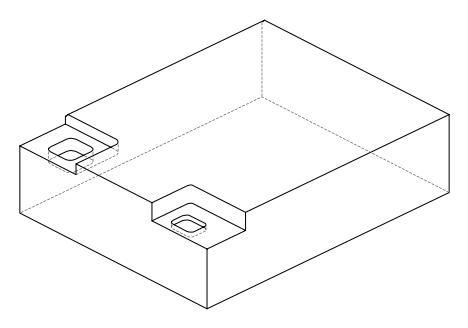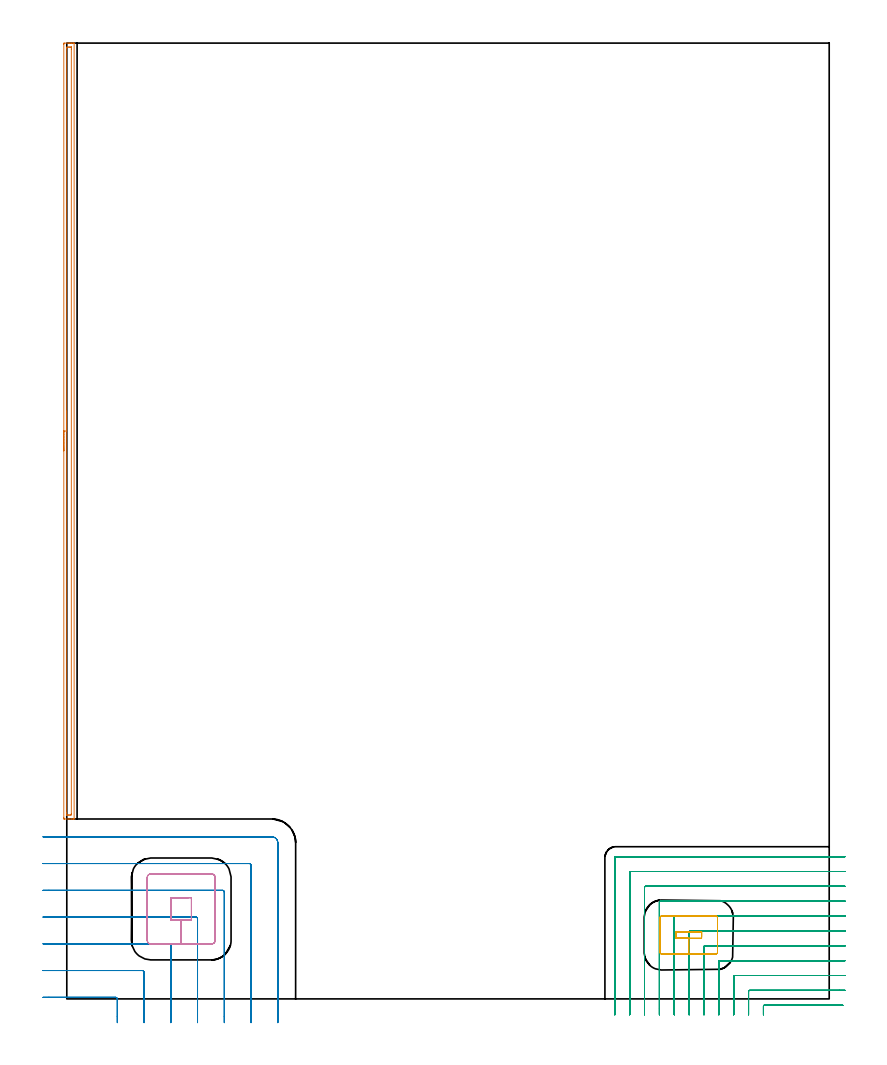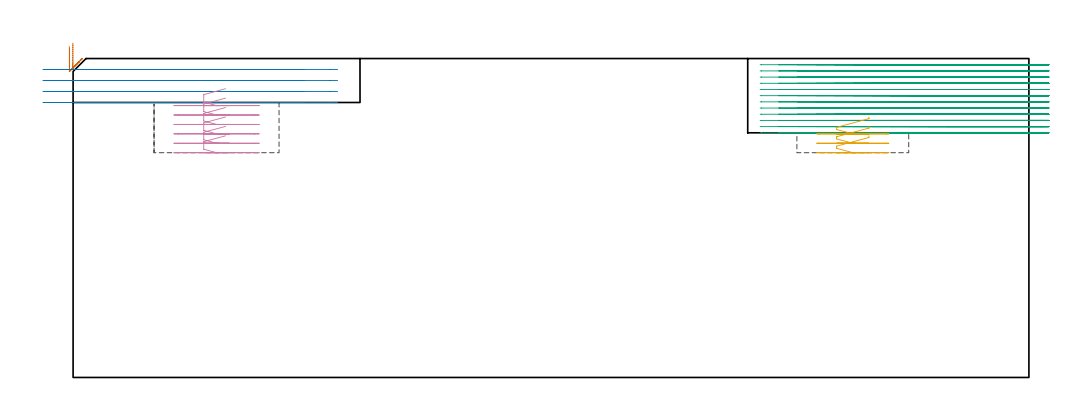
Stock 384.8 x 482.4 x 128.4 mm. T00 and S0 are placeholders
(PLAN: 5 operations, 3 tool changes, 53.9 min)
(1 AREA_MILL | FG_CHAMFER_SURFACE | UGT0205_001 | 6.45 min | 5337 mm3)
(2 MILL_CORNER_NOTCH_RECTANGULAR | CORNER_NOTCH_RECTANGULAR | UGT0201_100 | Follow Part, ap 4.5, ae 75% | 8.04 min | 185043 mm3)
(3 MILL_CORNER_NOTCH_RECTANGULAR_1 | CORNER_NOTCH_RECTANGULAR_1 | NXT0201_013 | Follow Part, ap 2.5, ae 75% | 35.32 min | 259780 mm3)
(4 MILL_RECTANGULAR_POCKET | POCKET_RECTANGULAR_STRAIGHT | UGT0201_010 | Follow Part, ap 4, ae 75% | 2.96 min | 50551 mm3)
(5 MILL_RECTANGULAR_POCKET_1 | POCKET_RECTANGULAR_STRAIGHT_1 | UGT0201_010 | Follow Part, ap 4, ae 75% | 1.15 min | 12157 mm3)
(TOOL UGT0205_001 | Chamfer Mill 20 x 3 x 45 deg. | D20 FL50 Z2)
(TOOL UGT0201_100 | End Mill 18 mm | D18 FL22 Z2)
(TOOL NXT0201_013 | ENDMILL 10mm | D10 FL30 Z4)
(TOOL UGT0201_010 | End Mill 16 mm | D16 FL22 Z2)
(OP 1 AREA_MILL)
G17 G21 G94 G90
T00 M6
G54
G17 G0 G90 X-1.5 Y276.6 S1061 M3
G43 Z138.4 H0
Z133.2
G94 G1 Y276.638 Z132.328 F250.
Y276.752 Z131.464
Y276.941 Z130.612
Y277.203 Z129.78
Y277.537 Z128.974
Y277.94 Z128.2
Y278.408 Z127.464
Y278.94 Z126.772
Y279.529 Z126.129
Y280.172 Z125.54
Y280.864 Z125.008
Y281.6 Z124.54
Y282.374 Z124.137
Y283.18 Z123.803
Y284.012 Z123.541
Y284.863 Z123.352
Y285.728 Z123.238
Y286.6 Z123.2
X-1.499 Y481.783 Z123.201
X-1.496 Y482.191 Z123.202
X-1.492 Y482.39 Z123.205
X-1.095 Y482.4 Z123.601
X0.661 Z125.355
X1.204 Z125.901
X1.539 Z126.235
X2.082 Z126.778
X2.417 Z127.112
X3.087 Z127.787
X3.391 Z128.091
X3.547 Y482.398 Z128.24
X3.697 Y482.39 Z128.388
X3.7 Y482.229 Z128.4
Y90.97
X3.698 Y90.81 Z128.388
X3.547 Y90.802 Z128.24
X3.391 Y90.8 Z128.091
X3.087 Z127.787
X2.417 Z127.112
X1.204 Z125.901
X0.661 Z125.355
X-1.095 Y90.801 Z123.601
X-1.321 Y90.804 Z123.375
X-1.492 Y90.81 Z123.205
X-1.496 Y91.009 Z123.201
X-1.499 Y91.417
X-1.5 Y286.6 Z123.2
X-0.086 Z124.614
X-0.085 Y479.862 Z124.615
X-0.084 Y479.996 Z124.616
X-0.079 Y480.367 Z124.621
X0.273 Y480.391 Z124.973
X0.661 Y480.397 Z125.361
X1.142 Y480.4 Z125.842
X1.539 Z126.239
X2.021 Z126.721
X2.21 Y480.398 Z126.91
X2.241 Y480.395 Z126.941
X2.271 Y480.391 Z126.971
X2.279 Y480.353 Z126.979
X2.284 Y480.132 Z126.984
X2.285 Y479.996 Z126.985
X2.286 Y479.237 Z126.986
X2.285 Y93.338 Z126.985
X2.284 Y93.204 Z126.984
X2.279 Y92.833 Z126.979
X1.927 Y92.809 Z126.627
X1.539 Y92.803 Z126.239
X1.058 Y92.8 Z125.758
X0.661 Z125.361
X0.179 Z124.879
X-0.01 Y92.802 Z124.69
X-0.042 Y92.805 Z124.658
X-0.071 Y92.809 Z124.629
X-0.079 Y92.847 Z124.621
X-0.084 Y93.068 Z124.616
X-0.085 Y93.204 Z124.615
X-0.086 Y93.963 Z124.614
Y286.6
Y287.472 Z124.652
Y288.336 Z124.766
Y289.188 Z124.955
Y290.02 Z125.217
Y290.826 Z125.551
Y291.6 Z125.954
Y292.336 Z126.423
Y293.028 Z126.954
Y293.671 Z127.543
Y294.26 Z128.186
Y294.791 Z128.878
Y295.26 Z129.614
Y295.663 Z130.388
Y295.997 Z131.194
Y296.259 Z132.026
Y296.448 Z132.878
Y296.562 Z133.743
Y296.6 Z134.614
G0 Z138.4
M5
M2
(OP 2 MILL_CORNER_NOTCH_RECTANGULAR)
G17 G21 G94 G90
T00 M6
G54
G17 G0 G90 X25.5 Y-12. S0 M3
G43 Z138.4 H0
Z123.975
G94 G1 Y-9. F250.
Y-0.093 F500.
G3 X24.607 Y0.8 R0.9
G1 X-9.
X-12. F250.
G0 Z138.4
X39. Y-12.
Z123.975
G1 Y-9.
Y13.406 F500.
G3 X38.106 Y14.3 R0.9
G1 X-9.
X-12. F250.
G0 Z138.4
X52.5 Y-12.
Z123.975
G1 Y-9.
Y26.906 F500.
G3 X51.606 Y27.8 R0.9
G1 X-9.
X-12. F250.
G0 Z138.4
X66. Y-12.
Z123.975
G1 Y-9.
Y40.406 F500.
G3 X65.106 Y41.3 R0.9
G1 X-9.
X-12. F250.
G0 Z138.4
X79.5 Y-12.
Z123.975
G1 Y-9.
Y53.905 F500.
G3 X78.605 Y54.8 R0.9
G1 X-9.
X-12. F250.
G0 Z138.4
X93. Y-12.
Z123.975
G1 Y-9.
Y67.405 F500.
G3 X92.105 Y68.3 R0.9
G1 X-9.
X-12. F250.
G0 Z138.4
X106.5 Y-12.
Z123.975
G1 Y-9.
Y78.8 F500.
G3 X103.5 Y81.8 R3.
G1 X-9.
X-12. F250.
G0 Z138.4
X25.5 Y-12.
Z119.55
G1 Y-9.
Y-0.093 F500.
G3 X24.607 Y0.8 R0.9
G1 X-9.
X-12. F250.
G0 Z138.4
X39. Y-12.
Z119.55
G1 Y-9.
Y13.406 F500.
G3 X38.106 Y14.3 R0.9
G1 X-9.
X-12. F250.
G0 Z138.4
X52.5 Y-12.
Z119.55
G1 Y-9.
Y26.906 F500.
G3 X51.606 Y27.8 R0.9
G1 X-9.
X-12. F250.
G0 Z138.4
X66. Y-12.
Z119.55
G1 Y-9.
Y40.406 F500.
G3 X65.106 Y41.3 R0.9
G1 X-9.
X-12. F250.
G0 Z138.4
X79.5 Y-12.
Z119.55
G1 Y-9.
Y53.905 F500.
G3 X78.605 Y54.8 R0.9
G1 X-9.
X-12. F250.
G0 Z138.4
X93. Y-12.
Z119.55
G1 Y-9.
Y67.405 F500.
G3 X92.105 Y68.3 R0.9
G1 X-9.
X-12. F250.
G0 Z138.4
X106.5 Y-12.
Z119.55
G1 Y-9.
Y78.8 F500.
G3 X103.5 Y81.8 R3.
G1 X-9.
X-12. F250.
G0 Z138.4
X25.5 Y-12.
Z115.125
G1 Y-9.
Y-0.093 F500.
G3 X24.607 Y0.8 R0.9
G1 X-9.
X-12. F250.
G0 Z138.4
X39. Y-12.
Z115.125
G1 Y-9.
Y13.406 F500.
G3 X38.106 Y14.3 R0.9
G1 X-9.
X-12. F250.
G0 Z138.4
X52.5 Y-12.
Z115.125
G1 Y-9.
Y26.906 F500.
G3 X51.606 Y27.8 R0.9
G1 X-9.
X-12. F250.
G0 Z138.4
X66. Y-12.
Z115.125
G1 Y-9.
Y40.406 F500.
G3 X65.106 Y41.3 R0.9
G1 X-9.
X-12. F250.
G0 Z138.4
X79.5 Y-12.
Z115.125
G1 Y-9.
Y53.905 F500.
G3 X78.605 Y54.8 R0.9
G1 X-9.
X-12. F250.
G0 Z138.4
X93. Y-12.
Z115.125
G1 Y-9.
Y67.405 F500.
G3 X92.105 Y68.3 R0.9
G1 X-9.
X-12. F250.
G0 Z138.4
X106.5 Y-12.
Z115.125
G1 Y-9.
Y78.8 F500.
G3 X103.5 Y81.8 R3.
G1 X-9.
X-12. F250.
G0 Z138.4
X25.5 Y-12.
Z110.7
G1 Y-9.
Y-0.093 F500.
G3 X24.607 Y0.8 R0.9
G1 X-9.
X-12. F250.
G0 Z138.4
X39. Y-12.
Z110.7
G1 Y-9.
Y13.406 F500.
G3 X38.106 Y14.3 R0.9
G1 X-9.
X-12. F250.
G0 Z138.4
X52.5 Y-12.
Z110.7
G1 Y-9.
Y26.906 F500.
G3 X51.606 Y27.8 R0.9
G1 X-9.
X-12. F250.
G0 Z138.4
X66. Y-12.
Z110.7
G1 Y-9.
Y40.406 F500.
G3 X65.106 Y41.3 R0.9
G1 X-9.
X-12. F250.
G0 Z138.4
X79.5 Y-12.
Z110.7
G1 Y-9.
Y53.905 F500.
G3 X78.605 Y54.8 R0.9
G1 X-9.
X-12. F250.
G0 Z138.4
X93. Y-12.
Z110.7
G1 Y-9.
Y67.405 F500.
G3 X92.105 Y68.3 R0.9
G1 X-9.
X-12. F250.
G0 Z138.4
X106.5 Y-12.
Z110.7
G1 Y-9.
Y78.8 F500.
G3 X103.5 Y81.8 R3.
G1 X-9.
X-12. F250.
G0 Z138.4
M5
M2
(OP 3 MILL_CORNER_NOTCH_RECTANGULAR_1)
G17 G21 G94 G90
T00 M6
G54
G17 G0 G90 X391.642 Y-3.2 S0 M3
G43 Z138.4 H0
Z125.908
G94 G1 X388.642 F250.
X352.094 F500.
G3 X351.6 Y-3.694 R0.5
G1 Y-5.
Y-8. F250.
G0 Z138.4
X392.8 Y4.3
Z125.908
G1 X389.8
X344.595 F500.
G3 X344.1 Y3.805 R0.5
G1 Y-5.
Y-8. F250.
G0 Z138.4
X392.8 Y11.8
Z125.908
G1 X389.8
X337.095 F500.
G3 X336.6 Y11.305 R0.5
G1 Y-5.
Y-8. F250.
G0 Z138.4
X392.8 Y19.3
Z125.908
G1 X389.8
X329.595 F500.
G3 X329.1 Y18.805 R0.5
G1 Y-5.
Y-8. F250.
G0 Z138.4
X392.8 Y26.8
Z125.908
G1 X389.8
X322.095 F500.
G3 X321.6 Y26.305 R0.5
G1 Y-5.
Y-8. F250.
G0 Z138.4
X392.8 Y34.3
Z125.908
G1 X389.8
X314.595 F500.
G3 X314.1 Y33.805 R0.5
G1 Y-5.
Y-8. F250.
G0 Z138.4
X392.8 Y41.8
Z125.908
G1 X389.8
X307.096 F500.
G3 X306.6 Y41.304 R0.5
G1 Y-5.
Y-8. F250.
G0 Z138.4
X392.8 Y49.3
Z125.908
G1 X389.8
X299.596 F500.
G3 X299.1 Y48.804 R0.5
G1 Y-5.
Y-8. F250.
G0 Z138.4
X392.8 Y56.8
Z125.908
G1 X389.8
X292.096 F500.
G3 X291.6 Y56.304 R0.5
G1 Y-5.
Y-8. F250.
G0 Z138.4
X392.8 Y64.3
Z125.908
G1 X389.8
X284.596 F500.
G3 X284.1 Y63.804 R0.5
G1 Y-5.
Y-8. F250.
G0 Z138.4
X392.8 Y71.8
Z125.908
G1 X389.8
X277.096 F500.
G3 X276.6 Y71.304 R0.5
G1 Y-5.
Y-8. F250.
G0 Z138.4
X391.642 Y-3.2
Z123.417
G1 X388.642
X352.094 F500.
G3 X351.6 Y-3.694 R0.5
G1 Y-5.
Y-8. F250.
G0 Z138.4
X392.8 Y4.3
Z123.417
G1 X389.8
X344.595 F500.
G3 X344.1 Y3.805 R0.5
G1 Y-5.
Y-8. F250.
G0 Z138.4
X392.8 Y11.8
Z123.417
G1 X389.8
X337.095 F500.
G3 X336.6 Y11.305 R0.5
G1 Y-5.
Y-8. F250.
G0 Z138.4
X392.8 Y19.3
Z123.417
G1 X389.8
X329.595 F500.
G3 X329.1 Y18.805 R0.5
G1 Y-5.
Y-8. F250.
G0 Z138.4
X392.8 Y26.8
Z123.417
G1 X389.8
X322.095 F500.
G3 X321.6 Y26.305 R0.5
G1 Y-5.
Y-8. F250.
G0 Z138.4
X392.8 Y34.3
Z123.417
G1 X389.8
X314.596 F500.
G3 X314.1 Y33.805 R0.5
G1 Y-5.
Y-8. F250.
G0 Z138.4
X392.8 Y41.8
Z123.417
G1 X389.8
X307.096 F500.
G3 X306.6 Y41.304 R0.5
G1 Y-5.
Y-8. F250.
G0 Z138.4
X392.8 Y49.3
Z123.417
G1 X389.8
X299.596 F500.
G3 X299.1 Y48.804 R0.5
G1 Y-5.
Y-8. F250.
G0 Z138.4
X392.8 Y56.8
Z123.417
G1 X389.8
X292.096 F500.
G3 X291.6 Y56.304 R0.5
G1 Y-5.
Y-8. F250.
G0 Z138.4
X392.8 Y64.3
Z123.417
G1 X389.8
X284.596 F500.
G3 X284.1 Y63.804 R0.5
G1 Y-5.
Y-8. F250.
G0 Z138.4
X392.8 Y71.8
Z123.417
G1 X389.8
X277.096 F500.
G3 X276.6 Y71.304 R0.5
G1 Y-5.
Y-8. F250.
G0 Z138.4
X391.642 Y-3.2
Z120.925
G1 X388.642
X352.094 F500.
G3 X351.6 Y-3.694 R0.5
G1 Y-5.
Y-8. F250.
G0 Z138.4
X392.8 Y4.3
Z120.925
G1 X389.8
X344.595 F500.
G3 X344.1 Y3.805 R0.5
G1 Y-5.
Y-8. F250.
G0 Z138.4
X392.8 Y11.8
Z120.925
G1 X389.8
X337.095 F500.
G3 X336.6 Y11.305 R0.5
G1 Y-5.
Y-8. F250.
G0 Z138.4
X392.8 Y19.3
Z120.925
G1 X389.8
X329.595 F500.
G3 X329.1 Y18.805 R0.5
G1 Y-5.
Y-8. F250.
G0 Z138.4
X392.8 Y26.8
Z120.925
G1 X389.8
X322.095 F500.
G3 X321.6 Y26.305 R0.5
G1 Y-5.
Y-8. F250.
G0 Z138.4
X392.8 Y34.3
Z120.925
G1 X389.8
X314.596 F500.
G3 X314.1 Y33.804 R0.5
G1 Y-5.
Y-8. F250.
G0 Z138.4
X392.8 Y41.8
Z120.925
G1 X389.8
X307.096 F500.
G3 X306.6 Y41.304 R0.5
G1 Y-5.
Y-8. F250.
G0 Z138.4
X392.8 Y49.3
Z120.925
G1 X389.8
X299.596 F500.
G3 X299.1 Y48.804 R0.5
G1 Y-5.
Y-8. F250.
G0 Z138.4
X392.8 Y56.8
Z120.925
G1 X389.8
X292.096 F500.
G3 X291.6 Y56.304 R0.5
G1 Y-5.
Y-8. F250.
G0 Z138.4
X392.8 Y64.3
Z120.925
G1 X389.8
X284.596 F500.
G3 X284.1 Y63.804 R0.5
G1 Y-5.
Y-8. F250.
G0 Z138.4
X392.8 Y71.8
Z120.925
G1 X389.8
X277.096 F500.
G3 X276.6 Y71.304 R0.5
G1 Y-5.
Y-8. F250.
G0 Z138.4
X391.642 Y-3.2
Z118.433
G1 X388.642
X352.094 F500.
G3 X351.6 Y-3.694 R0.5
G1 Y-5.
Y-8. F250.
G0 Z138.4
X392.8 Y4.3
Z118.433
G1 X389.8
X344.595 F500.
G3 X344.1 Y3.805 R0.5
G1 Y-5.
Y-8. F250.
G0 Z138.4
X392.8 Y11.8
Z118.433
G1 X389.8
X337.095 F500.
G3 X336.6 Y11.305 R0.5
G1 Y-5.
Y-8. F250.
G0 Z138.4
X392.8 Y19.3
Z118.433
G1 X389.8
X329.595 F500.
G3 X329.1 Y18.805 R0.5
G1 Y-5.
Y-8. F250.
G0 Z138.4
X392.8 Y26.8
Z118.433
G1 X389.8
X322.095 F500.
G3 X321.6 Y26.305 R0.5
G1 Y-5.
Y-8. F250.
G0 Z138.4
X392.8 Y34.3
Z118.433
G1 X389.8
X314.596 F500.
G3 X314.1 Y33.804 R0.5
G1 Y-5.
Y-8. F250.
G0 Z138.4
X392.8 Y41.8
Z118.433
G1 X389.8
X307.096 F500.
G3 X306.6 Y41.304 R0.5
G1 Y-5.
Y-8. F250.
G0 Z138.4
X392.8 Y49.3
Z118.433
G1 X389.8
X299.596 F500.
G3 X299.1 Y48.804 R0.5
G1 Y-5.
Y-8. F250.
G0 Z138.4
X392.8 Y56.8
Z118.433
G1 X389.8
X292.096 F500.
G3 X291.6 Y56.304 R0.5
G1 Y-5.
Y-8. F250.
G0 Z138.4
X392.8 Y64.3
Z118.433
G1 X389.8
X284.596 F500.
G3 X284.1 Y63.804 R0.5
G1 Y-5.
Y-8. F250.
G0 Z138.4
X392.8 Y71.8
Z118.433
G1 X389.8
X277.096 F500.
G3 X276.6 Y71.304 R0.5
G1 Y-5.
Y-8. F250.
G0 Z138.4
X391.642 Y-3.2
Z115.942
G1 X388.642
X352.094 F500.
G3 X351.6 Y-3.694 R0.5
G1 Y-5.
Y-8. F250.
G0 Z138.4
X392.8 Y4.3
Z115.942
G1 X389.8
X344.595 F500.
G3 X344.1 Y3.805 R0.5
G1 Y-5.
Y-8. F250.
G0 Z138.4
X392.8 Y11.8
Z115.942
G1 X389.8
X337.095 F500.
G3 X336.6 Y11.305 R0.5
G1 Y-5.
Y-8. F250.
G0 Z138.4
X392.8 Y19.3
Z115.942
G1 X389.8
X329.595 F500.
G3 X329.1 Y18.805 R0.5
G1 Y-5.
Y-8. F250.
G0 Z138.4
X392.8 Y26.8
Z115.942
G1 X389.8
X322.095 F500.
G3 X321.6 Y26.305 R0.5
G1 Y-5.
Y-8. F250.
G0 Z138.4
X392.8 Y34.3
Z115.942
G1 X389.8
X314.596 F500.
G3 X314.1 Y33.804 R0.5
G1 Y-5.
Y-8. F250.
G0 Z138.4
X392.8 Y41.8
Z115.942
G1 X389.8
X307.096 F500.
G3 X306.6 Y41.304 R0.5
G1 Y-5.
Y-8. F250.
G0 Z138.4
X392.8 Y49.3
Z115.942
G1 X389.8
X299.596 F500.
G3 X299.1 Y48.804 R0.5
G1 Y-5.
Y-8. F250.
G0 Z138.4
X392.8 Y56.8
Z115.942
G1 X389.8
X292.096 F500.
G3 X291.6 Y56.304 R0.5
G1 Y-5.
Y-8. F250.
G0 Z138.4
X392.8 Y64.3
Z115.942
G1 X389.8
X284.596 F500.
G3 X284.1 Y63.804 R0.5
G1 Y-5.
Y-8. F250.
G0 Z138.4
X392.8 Y71.8
Z115.942
G1 X389.8
X277.096 F500.
G3 X276.6 Y71.304 R0.5
G1 Y-5.
Y-8. F250.
G0 Z138.4
X391.642 Y-3.2
Z113.45
G1 X388.642
X352.094 F500.
G3 X351.6 Y-3.694 R0.5
G1 Y-5.
Y-8. F250.
G0 Z138.4
X392.8 Y4.3
Z113.45
G1 X389.8
X344.595 F500.
G3 X344.1 Y3.805 R0.5
G1 Y-5.
Y-8. F250.
G0 Z138.4
X392.8 Y11.8
Z113.45
G1 X389.8
X337.095 F500.
G3 X336.6 Y11.305 R0.5
G1 Y-5.
Y-8. F250.
G0 Z138.4
X392.8 Y19.3
Z113.45
G1 X389.8
X329.595 F500.
G3 X329.1 Y18.805 R0.5
G1 Y-5.
Y-8. F250.
G0 Z138.4
X392.8 Y26.8
Z113.45
G1 X389.8
X322.095 F500.
G3 X321.6 Y26.305 R0.5
G1 Y-5.
Y-8. F250.
G0 Z138.4
X392.8 Y34.3
Z113.45
G1 X389.8
X314.596 F500.
G3 X314.1 Y33.804 R0.5
G1 Y-5.
Y-8. F250.
G0 Z138.4
X392.8 Y41.8
Z113.45
G1 X389.8
X307.096 F500.
G3 X306.6 Y41.304 R0.5
G1 Y-5.
Y-8. F250.
G0 Z138.4
X392.8 Y49.3
Z113.45
G1 X389.8
X299.596 F500.
G3 X299.1 Y48.804 R0.5
G1 Y-5.
Y-8. F250.
G0 Z138.4
X392.8 Y56.8
Z113.45
G1 X389.8
X292.096 F500.
G3 X291.6 Y56.304 R0.5
G1 Y-5.
Y-8. F250.
G0 Z138.4
X392.8 Y64.3
Z113.45
G1 X389.8
X284.596 F500.
G3 X284.1 Y63.804 R0.5
G1 Y-5.
Y-8. F250.
G0 Z138.4
X392.8 Y71.8
Z113.45
G1 X389.8
X277.096 F500.
G3 X276.6 Y71.304 R0.5
G1 Y-5.
Y-8. F250.
G0 Z138.4
X391.642 Y-3.2
Z110.958
G1 X388.642
X352.094 F500.
G3 X351.6 Y-3.694 R0.5
G1 Y-5.
Y-8. F250.
G0 Z138.4
X392.8 Y4.3
Z110.958
G1 X389.8
X344.595 F500.
G3 X344.1 Y3.805 R0.5
G1 Y-5.
Y-8. F250.
G0 Z138.4
X392.8 Y11.8
Z110.958
G1 X389.8
X337.095 F500.
G3 X336.6 Y11.305 R0.5
G1 Y-5.
Y-8. F250.
G0 Z138.4
X392.8 Y19.3
Z110.958
G1 X389.8
X329.595 F500.
G3 X329.1 Y18.805 R0.5
G1 Y-5.
Y-8. F250.
G0 Z138.4
X392.8 Y26.8
Z110.958
G1 X389.8
X322.095 F500.
G3 X321.6 Y26.305 R0.5
G1 Y-5.
Y-8. F250.
G0 Z138.4
X392.8 Y34.3
Z110.958
G1 X389.8
X314.596 F500.
G3 X314.1 Y33.804 R0.5
G1 Y-5.
Y-8. F250.
G0 Z138.4
X392.8 Y41.8
Z110.958
G1 X389.8
X307.096 F500.
G3 X306.6 Y41.304 R0.5
G1 Y-5.
Y-8. F250.
G0 Z138.4
X392.8 Y49.3
Z110.958
G1 X389.8
X299.596 F500.
G3 X299.1 Y48.804 R0.5
G1 Y-5.
Y-8. F250.
G0 Z138.4
X392.8 Y56.8
Z110.958
G1 X389.8
X292.096 F500.
G3 X291.6 Y56.304 R0.5
G1 Y-5.
Y-8. F250.
G0 Z138.4
X392.8 Y64.3
Z110.958
G1 X389.8
X284.596 F500.
G3 X284.1 Y63.804 R0.5
G1 Y-5.
Y-8. F250.
G0 Z138.4
X392.8 Y71.8
Z110.958
G1 X389.8
X277.096 F500.
G3 X276.6 Y71.304 R0.5
G1 Y-5.
Y-8. F250.
G0 Z138.4
X391.642 Y-3.2
Z108.467
G1 X388.642
X352.094 F500.
G3 X351.6 Y-3.694 R0.5
G1 Y-5.
Y-8. F250.
G0 Z138.4
X392.8 Y4.3
Z108.467
G1 X389.8
X344.595 F500.
G3 X344.1 Y3.805 R0.5
G1 Y-5.
Y-8. F250.
G0 Z138.4
X392.8 Y11.8
Z108.467
G1 X389.8
X337.095 F500.
G3 X336.6 Y11.305 R0.5
G1 Y-5.
Y-8. F250.
G0 Z138.4
X392.8 Y19.3
Z108.467
G1 X389.8
X329.595 F500.
G3 X329.1 Y18.805 R0.5
G1 Y-5.
Y-8. F250.
G0 Z138.4
X392.8 Y26.8
Z108.467
G1 X389.8
X322.095 F500.
G3 X321.6 Y26.305 R0.5
G1 Y-5.
Y-8. F250.
G0 Z138.4
X392.8 Y34.3
Z108.467
G1 X389.8
X314.595 F500.
G3 X314.1 Y33.805 R0.5
G1 Y-5.
Y-8. F250.
G0 Z138.4
X392.8 Y41.8
Z108.467
G1 X389.8
X307.096 F500.
G3 X306.6 Y41.304 R0.5
G1 Y-5.
Y-8. F250.
G0 Z138.4
X392.8 Y49.3
Z108.467
G1 X389.8
X299.596 F500.
G3 X299.1 Y48.804 R0.5
G1 Y-5.
Y-8. F250.
G0 Z138.4
X392.8 Y56.8
Z108.467
G1 X389.8
X292.096 F500.
G3 X291.6 Y56.304 R0.5
G1 Y-5.
Y-8. F250.
G0 Z138.4
X392.8 Y64.3
Z108.467
G1 X389.8
X284.596 F500.
G3 X284.1 Y63.804 R0.5
G1 Y-5.
Y-8. F250.
G0 Z138.4
X392.8 Y71.8
Z108.467
G1 X389.8
X277.096 F500.
G3 X276.6 Y71.304 R0.5
G1 Y-5.
Y-8. F250.
G0 Z138.4
X391.642 Y-3.2
Z105.975
G1 X388.642
X352.094 F500.
G3 X351.6 Y-3.694 R0.5
G1 Y-5.
Y-8. F250.
G0 Z138.4
X392.8 Y4.3
Z105.975
G1 X389.8
X344.595 F500.
G3 X344.1 Y3.805 R0.5
G1 Y-5.
Y-8. F250.
G0 Z138.4
X392.8 Y11.8
Z105.975
G1 X389.8
X337.095 F500.
G3 X336.6 Y11.305 R0.5
G1 Y-5.
Y-8. F250.
G0 Z138.4
X392.8 Y19.3
Z105.975
G1 X389.8
X329.595 F500.
G3 X329.1 Y18.805 R0.5
G1 Y-5.
Y-8. F250.
G0 Z138.4
X392.8 Y26.8
Z105.975
G1 X389.8
X322.095 F500.
G3 X321.6 Y26.305 R0.5
G1 Y-5.
Y-8. F250.
G0 Z138.4
X392.8 Y34.3
Z105.975
G1 X389.8
X314.595 F500.
G3 X314.1 Y33.805 R0.5
G1 Y-5.
Y-8. F250.
G0 Z138.4
X392.8 Y41.8
Z105.975
G1 X389.8
X307.096 F500.
G3 X306.6 Y41.304 R0.5
G1 Y-5.
Y-8. F250.
G0 Z138.4
X392.8 Y49.3
Z105.975
G1 X389.8
X299.596 F500.
G3 X299.1 Y48.804 R0.5
G1 Y-5.
Y-8. F250.
G0 Z138.4
X392.8 Y56.8
Z105.975
G1 X389.8
X292.096 F500.
G3 X291.6 Y56.304 R0.5
G1 Y-5.
Y-8. F250.
G0 Z138.4
X392.8 Y64.3
Z105.975
G1 X389.8
X284.596 F500.
G3 X284.1 Y63.804 R0.5
G1 Y-5.
Y-8. F250.
G0 Z138.4
X392.8 Y71.8
Z105.975
G1 X389.8
X277.096 F500.
G3 X276.6 Y71.304 R0.5
G1 Y-5.
Y-8. F250.
G0 Z138.4
X391.642 Y-3.2
Z103.483
G1 X388.642
X352.094 F500.
G3 X351.6 Y-3.694 R0.5
G1 Y-5.
Y-8. F250.
G0 Z138.4
X392.8 Y4.3
Z103.483
G1 X389.8
X344.595 F500.
G3 X344.1 Y3.805 R0.5
G1 Y-5.
Y-8. F250.
G0 Z138.4
X392.8 Y11.8
Z103.483
G1 X389.8
X337.095 F500.
G3 X336.6 Y11.305 R0.5
G1 Y-5.
Y-8. F250.
G0 Z138.4
X392.8 Y19.3
Z103.483
G1 X389.8
X329.595 F500.
G3 X329.1 Y18.805 R0.5
G1 Y-5.
Y-8. F250.
G0 Z138.4
X392.8 Y26.8
Z103.483
G1 X389.8
X322.095 F500.
G3 X321.6 Y26.305 R0.5
G1 Y-5.
Y-8. F250.
G0 Z138.4
X392.8 Y34.3
Z103.483
G1 X389.8
X314.595 F500.
G3 X314.1 Y33.805 R0.5
G1 Y-5.
Y-8. F250.
G0 Z138.4
X392.8 Y41.8
Z103.483
G1 X389.8
X307.096 F500.
G3 X306.6 Y41.304 R0.5
G1 Y-5.
Y-8. F250.
G0 Z138.4
X392.8 Y49.3
Z103.483
G1 X389.8
X299.596 F500.
G3 X299.1 Y48.804 R0.5
G1 Y-5.
Y-8. F250.
G0 Z138.4
X392.8 Y56.8
Z103.483
G1 X389.8
X292.096 F500.
G3 X291.6 Y56.304 R0.5
G1 Y-5.
Y-8. F250.
G0 Z138.4
X392.8 Y64.3
Z103.483
G1 X389.8
X284.596 F500.
G3 X284.1 Y63.804 R0.5
G1 Y-5.
Y-8. F250.
G0 Z138.4
X392.8 Y71.8
Z103.483
G1 X389.8
X277.096 F500.
G3 X276.6 Y71.304 R0.5
G1 Y-5.
Y-8. F250.
G0 Z138.4
X391.642 Y-3.2
Z100.992
G1 X388.642
X352.094 F500.
G3 X351.6 Y-3.694 R0.5
G1 Y-5.
Y-8. F250.
G0 Z138.4
X392.8 Y4.3
Z100.992
G1 X389.8
X344.595 F500.
G3 X344.1 Y3.805 R0.5
G1 Y-5.
Y-8. F250.
G0 Z138.4
X392.8 Y11.8
Z100.992
G1 X389.8
X337.095 F500.
G3 X336.6 Y11.305 R0.5
G1 Y-5.
Y-8. F250.
G0 Z138.4
X392.8 Y19.3
Z100.992
G1 X389.8
X329.595 F500.
G3 X329.1 Y18.805 R0.5
G1 Y-5.
Y-8. F250.
G0 Z138.4
X392.8 Y26.8
Z100.992
G1 X389.8
X322.095 F500.
G3 X321.6 Y26.305 R0.5
G1 Y-5.
Y-8. F250.
G0 Z138.4
X392.8 Y34.3
Z100.992
G1 X389.8
X314.595 F500.
G3 X314.1 Y33.805 R0.5
G1 Y-5.
Y-8. F250.
G0 Z138.4
X392.8 Y41.8
Z100.992
G1 X389.8
X307.096 F500.
G3 X306.6 Y41.304 R0.5
G1 Y-5.
Y-8. F250.
G0 Z138.4
X392.8 Y49.3
Z100.992
G1 X389.8
X299.596 F500.
G3 X299.1 Y48.804 R0.5
G1 Y-5.
Y-8. F250.
G0 Z138.4
X392.8 Y56.8
Z100.992
G1 X389.8
X292.096 F500.
G3 X291.6 Y56.304 R0.5
G1 Y-5.
Y-8. F250.
G0 Z138.4
X392.8 Y64.3
Z100.992
G1 X389.8
X284.596 F500.
G3 X284.1 Y63.804 R0.5
G1 Y-5.
Y-8. F250.
G0 Z138.4
X392.8 Y71.8
Z100.992
G1 X389.8
X277.096 F500.
G3 X276.6 Y71.304 R0.5
G1 Y-5.
Y-8. F250.
G0 Z138.4
X391.642 Y-3.2
Z98.5
G1 X388.642
X352.094 F500.
G3 X351.6 Y-3.694 R0.5
G1 Y-5.
Y-8. F250.
G0 Z138.4
X392.8 Y4.3
Z98.5
G1 X389.8
X344.595 F500.
G3 X344.1 Y3.805 R0.5
G1 Y-5.
Y-8. F250.
G0 Z138.4
X392.8 Y11.8
Z98.5
G1 X389.8
X337.095 F500.
G3 X336.6 Y11.305 R0.5
G1 Y-5.
Y-8. F250.
G0 Z138.4
X392.8 Y19.3
Z98.5
G1 X389.8
X329.595 F500.
G3 X329.1 Y18.805 R0.5
G1 Y-5.
Y-8. F250.
G0 Z138.4
X392.8 Y26.8
Z98.5
G1 X389.8
X322.095 F500.
G3 X321.6 Y26.305 R0.5
G1 Y-5.
Y-8. F250.
G0 Z138.4
X392.8 Y34.3
Z98.5
G1 X389.8
X314.595 F500.
G3 X314.1 Y33.805 R0.5
G1 Y-5.
Y-8. F250.
G0 Z138.4
X392.8 Y41.8
Z98.5
G1 X389.8
X307.096 F500.
G3 X306.6 Y41.304 R0.5
G1 Y-5.
Y-8. F250.
G0 Z138.4
X392.8 Y49.3
Z98.5
G1 X389.8
X299.596 F500.
G3 X299.1 Y48.804 R0.5
G1 Y-5.
Y-8. F250.
G0 Z138.4
X392.8 Y56.8
Z98.5
G1 X389.8
X292.096 F500.
G3 X291.6 Y56.304 R0.5
G1 Y-5.
Y-8. F250.
G0 Z138.4
X392.8 Y64.3
Z98.5
G1 X389.8
X284.596 F500.
G3 X284.1 Y63.804 R0.5
G1 Y-5.
Y-8. F250.
G0 Z138.4
X392.8 Y71.8
Z98.5
G1 X389.8
X277.096 F500.
G3 X276.6 Y71.304 R0.5
G1 Y-5.
Y-8. F250.
G0 Z138.4
M5
M2
(OP 4 MILL_RECTANGULAR_POCKET)
G17 G21 G94 G90
T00 M6
G54
G17 G0 G90 X61.391 Y51.1 S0 M3
G43 Z138.4 H0
Z116.24
G94 G1 X52.6 Z113.885 F250.
Y39.7 Z110.83
X57.75 Z109.45
X62.9 F500.
Y51.1
X52.6
Y39.7
X57.75
Y27.7
X73.
G3 X74.9 Y29.6 R1.9
G1 Y61.2
G3 X73. Y63.1 R1.9
G1 X42.5
G3 X40.6 Y61.2 R1.9
G1 Y29.6
G3 X42.5 Y27.7 R1.9
G1 X57.75
X58.75
G0 X61.391 Y51.1 Z112.45
G1 X52.6 Z110.095 F250.
Y39.7 Z107.04
X57.75 Z105.66
X62.9 F500.
Y51.1
X52.6
Y39.7
X57.75
Y27.7
X73.
G3 X74.9 Y29.6 R1.9
G1 Y61.2
G3 X73. Y63.1 R1.9
G1 X42.5
G3 X40.6 Y61.2 R1.9
G1 Y29.6
G3 X42.5 Y27.7 R1.9
G1 X57.75
X58.75
G0 X61.391 Y51.1 Z108.66
G1 X52.6 Z106.305 F250.
Y39.7 Z103.25
X57.75 Z101.87
X62.9 F500.
Y51.1
X52.6
Y39.7
X57.75
Y27.7
X73.
G3 X74.9 Y29.6 R1.9
G1 Y61.2
G3 X73. Y63.1 R1.9
G1 X42.5
G3 X40.6 Y61.2 R1.9
G1 Y29.6
G3 X42.5 Y27.7 R1.9
G1 X57.75
X58.75
G0 X61.391 Y51.1 Z104.87
G1 X52.6 Z102.515 F250.
Y39.7 Z99.46
X57.75 Z98.08
X62.9 F500.
Y51.1
X52.6
Y39.7
X57.75
Y27.7
X73.
G3 X74.9 Y29.6 R1.9
G1 Y61.2
G3 X73. Y63.1 R1.9
G1 X42.5
G3 X40.6 Y61.2 R1.9
G1 Y29.6
G3 X42.5 Y27.7 R1.9
G1 X57.75
X58.75
G0 X61.391 Y51.1 Z101.08
G1 X52.6 Z98.725 F250.
Y39.7 Z95.67
X57.75 Z94.29
X62.9 F500.
Y51.1
X52.6
Y39.7
X57.75
Y27.7
X73.
G3 X74.9 Y29.6 R1.9
G1 Y61.2
G3 X73. Y63.1 R1.9
G1 X42.5
G3 X40.6 Y61.2 R1.9
G1 Y29.6
G3 X42.5 Y27.7 R1.9
G1 X57.75
X58.75
G0 X61.391 Y51.1 Z97.29
G1 X52.6 Z94.935 F250.
Y39.7 Z91.88
X57.75 Z90.5
X62.9 F500.
Y51.1
X52.6
Y39.7
X57.75
Y27.7
X73.
G3 X74.9 Y29.6 R1.9
G1 Y61.2
G3 X73. Y63.1 R1.9
G1 X42.5
G3 X40.6 Y61.2 R1.9
G1 Y29.6
G3 X42.5 Y27.7 R1.9
G1 X57.75
X58.75
G0 Z138.4
M5
M2
(OP 5 MILL_RECTANGULAR_POCKET_1)
G17 G21 G94 G90
T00 M6
G54
G17 G0 G90 X320.4 Y31.359 S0 M3
G43 Z138.4 H0
Z104.87
G94 G1 Y33.9 Z104.189 F250.
X307.4 Z100.706
Y30.6 Z99.822
X313.9 Z98.08
X320.4 F500.
Y33.9
X307.4
Y30.6
X313.9
Y22.6
X327.5
G3 X328.4 Y23.5 R0.9
G1 Y41.
G3 X327.5 Y41.9 R0.9
G1 X300.3
G3 X299.4 Y41. R0.9
G1 Y23.5
G3 X300.3 Y22.6 R0.9
G1 X313.9
X314.9
G0 X320.4 Y31.359 Z101.08
G1 Y33.9 Z100.399 F250.
X307.4 Z96.916
Y30.6 Z96.032
X313.9 Z94.29
X320.4 F500.
Y33.9
X307.4
Y30.6
X313.9
Y22.6
X327.5
G3 X328.4 Y23.5 R0.9
G1 Y41.
G3 X327.5 Y41.9 R0.9
G1 X300.3
G3 X299.4 Y41. R0.9
G1 Y23.5
G3 X300.3 Y22.6 R0.9
G1 X313.9
X314.9
G0 X320.4 Y31.359 Z97.29
G1 Y33.9 Z96.609 F250.
X307.4 Z93.126
Y30.6 Z92.242
X313.9 Z90.5
X320.4 F500.
Y33.9
X307.4
Y30.6
X313.9
Y22.6
X327.5
G3 X328.4 Y23.5 R0.9
G1 Y41.
G3 X327.5 Y41.9 R0.9
G1 X300.3
G3 X299.4 Y41. R0.9
G1 Y23.5
G3 X300.3 Y22.6 R0.9
G1 X313.9
X314.9
G0 Z138.4
M5
M2
